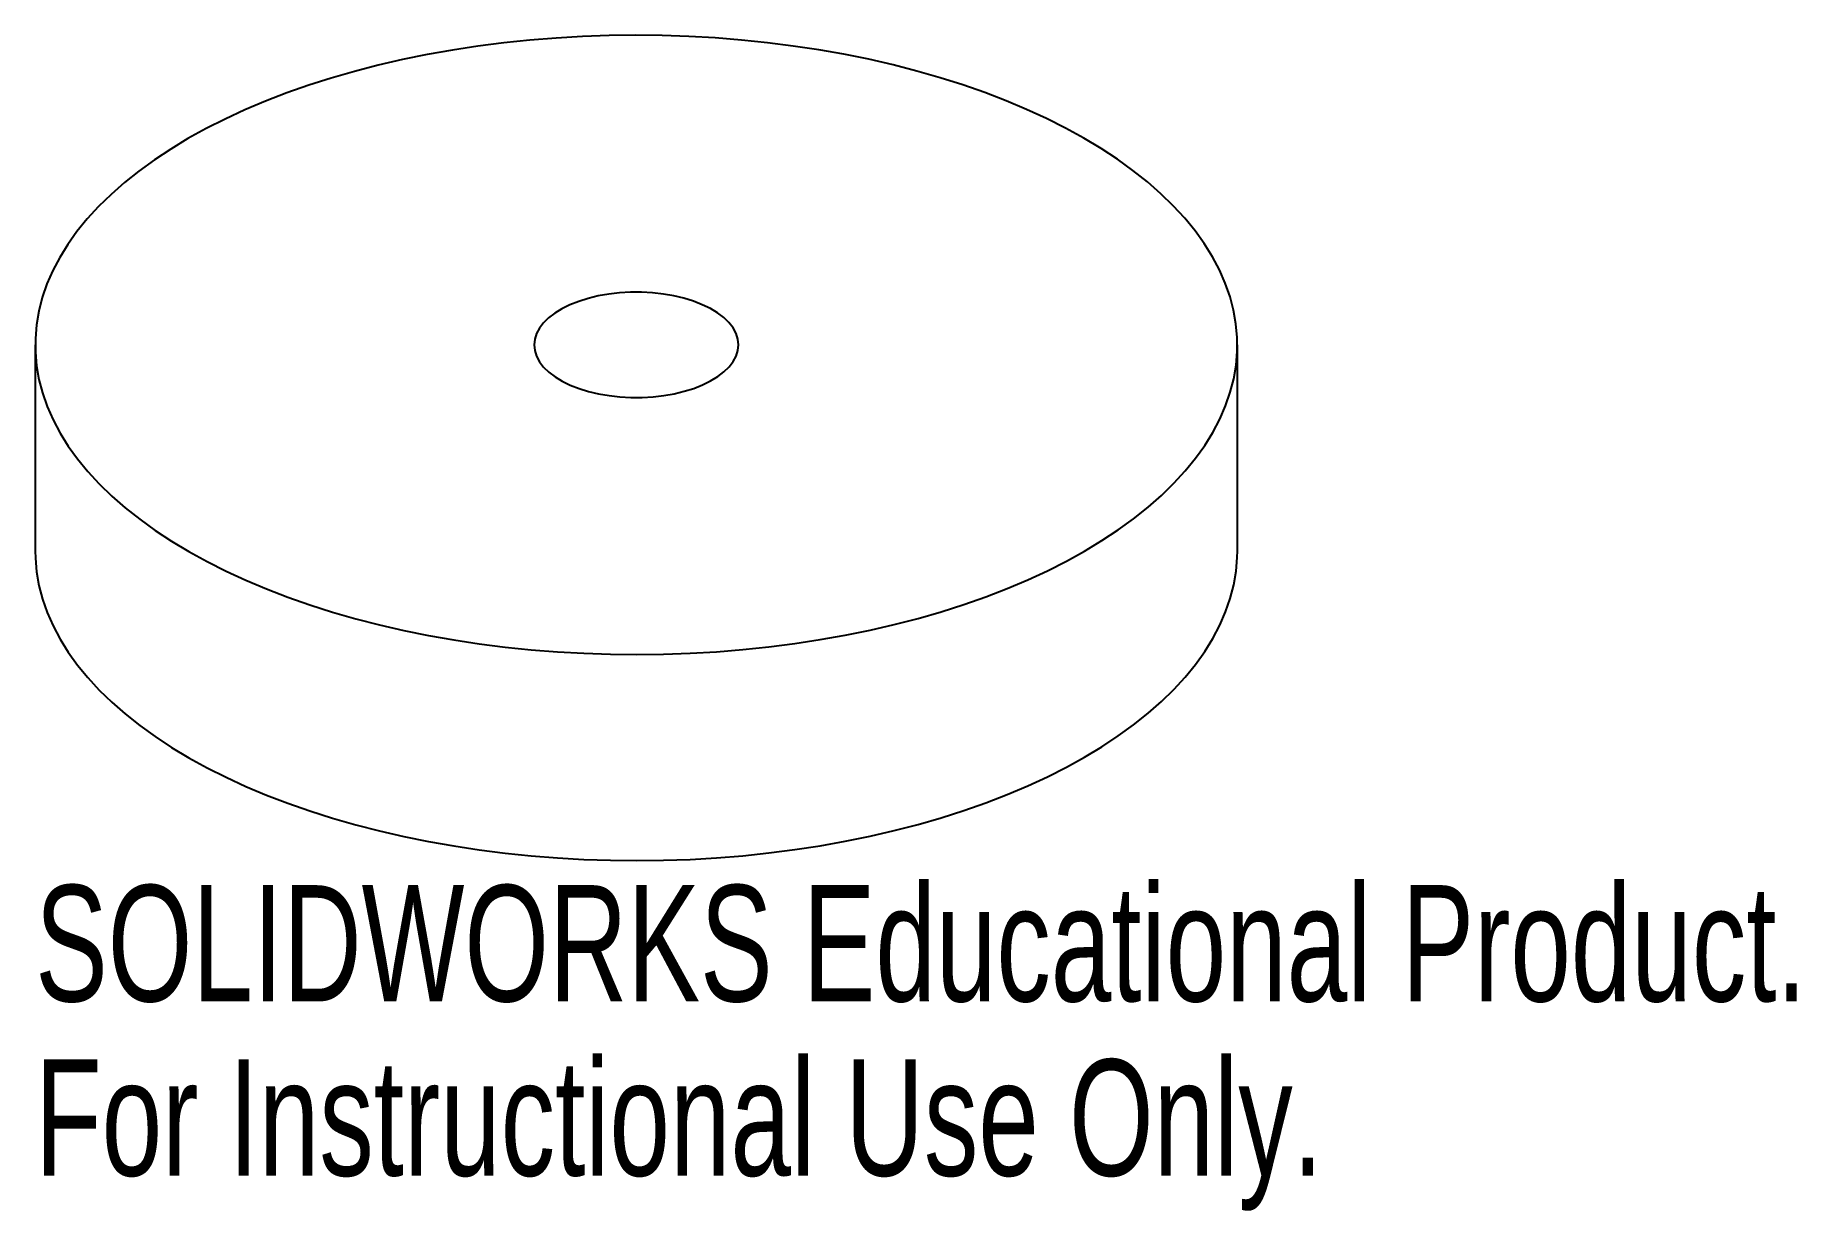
# Paper-space layout '_Trimetric' of a CAD drawing. Header units: millimetres. Extents: x -25 to 48.3, y -27.4 to 21.4.
import ezdxf

# ---------------------------------------------------------------- set-up
doc = ezdxf.new("R2010")
doc.units = ezdxf.units.MM
doc.styles.add('SLDTEXTSTYLE0', font='TXT', dxfattribs={"width": 0.7})

psp = doc.layouts.new('_Trimetric')

# ---------------------------------------------------------------- linework, layer by layer
at = {"color": 7, "linetype": 'Continuous', "lineweight": 25}
for p, q in [((-25, 8.572), (-25, 0)), ((25, 0), (25, 8.572))]:
    psp.add_line(p, q, dxfattribs=at)
at = {"color": 7, "linetype": 'Continuous', "lineweight": 25, "flags": 128}
for points in [[(-11.667, -2.816), (-10.678, -3.071), (-9.668, -3.303), (-8.638, -3.511), (-7.592, -3.696), (-6.531, -3.857), (-5.457, -3.994), (-4.373, -4.106), (-3.28, -4.193), (-2.18, -4.255), (-1.076, -4.292), (0.029, -4.304), (1.135, -4.291), (2.239, -4.253), (3.338, -4.189), (4.431, -4.1), (5.515, -3.987), (6.588, -3.849), (7.648, -3.687), (8.693, -3.501), (9.722, -3.291), (10.731, -3.058), (11.719, -2.802), (12.685, -2.524), (13.625, -2.224), (14.539, -1.903), (15.424, -1.561), (16.28, -1.2), (17.103, -0.82), (17.893, -0.421), (18.647, -0.004), (19.366, 0.429), (20.046, 0.878), (20.687, 1.342), (21.288, 1.82), (21.847, 2.312), (22.363, 2.816), (22.836, 3.331), (23.263, 3.856), (23.646, 4.391), (23.981, 4.934), (24.27, 5.484), (24.512, 6.04), (24.705, 6.601), (24.85, 7.165), (24.947, 7.733), (24.995, 8.302), (24.993, 8.872), (24.943, 9.441), (24.844, 10.008), (24.696, 10.573), (24.5, 11.133), (24.256, 11.689), (23.965, 12.239), (23.626, 12.781), (23.242, 13.315), (22.812, 13.84), (22.337, 14.354), (21.818, 14.858), (21.257, 15.349), (20.654, 15.826), (20.011, 16.29), (19.329, 16.738), (18.608, 17.17), (17.852, 17.586), (17.06, 17.984), (16.235, 18.363), (15.378, 18.723), (14.491, 19.064), (13.576, 19.384), (12.634, 19.682), (11.667, 19.959), (10.678, 20.214), (9.668, 20.446), (8.638, 20.655), (7.592, 20.84), (6.531, 21), (5.457, 21.137), (4.373, 21.249), (3.28, 21.336), (2.18, 21.399), (1.076, 21.436), (-0.029, 21.448), (-1.135, 21.434), (-2.239, 21.396), (-3.338, 21.332), (-4.431, 21.244), (-5.515, 21.13), (-6.588, 20.993), (-7.648, 20.83), (-8.693, 20.644), (-9.722, 20.434), (-10.731, 20.201), (-11.719, 19.945), (-12.685, 19.667), (-13.625, 19.367), (-14.539, 19.046), (-15.424, 18.705), (-16.28, 18.344), (-17.103, 17.963), (-17.893, 17.564), (-18.647, 17.148), (-19.366, 16.715), (-20.046, 16.265), (-20.687, 15.801), (-21.288, 15.323), (-21.847, 14.831), (-22.363, 14.327), (-22.836, 13.812), (-23.263, 13.287), (-23.646, 12.752), (-23.981, 12.21), (-24.27, 11.66), (-24.512, 11.104), (-24.705, 10.543), (-24.85, 9.978), (-24.947, 9.411), (-24.995, 8.841), (-24.993, 8.272), (-24.943, 7.703), (-24.844, 7.135), (-24.696, 6.571), (-24.5, 6.01), (-24.256, 5.454), (-23.965, 4.905), (-23.626, 4.362), (-23.242, 3.828), (-22.812, 3.303), (-22.337, 2.789), (-21.818, 2.286), (-21.257, 1.795), (-20.654, 1.317), (-20.011, 0.854), (-19.329, 0.405), (-18.608, -0.027), (-17.852, -0.443), (-17.06, -0.84), (-16.235, -1.22), (-15.378, -1.58), (-14.491, -1.921), (-13.576, -2.24), (-12.634, -2.539), (-11.667, -2.816)], [(-1.983, 6.636), (-1.565, 6.537), (-1.129, 6.461), (-0.679, 6.411), (-0.222, 6.386), (0.238, 6.386), (0.696, 6.412), (1.145, 6.464), (1.581, 6.54), (1.998, 6.64), (2.392, 6.762), (2.758, 6.906), (3.091, 7.069), (3.388, 7.25), (3.646, 7.447), (3.861, 7.656), (4.03, 7.877), (4.152, 8.105), (4.226, 8.339), (4.25, 8.576), (4.224, 8.813), (4.149, 9.046), (4.025, 9.275), (3.854, 9.495), (3.637, 9.704), (3.378, 9.9), (3.08, 10.08), (2.745, 10.243), (2.378, 10.386), (1.983, 10.508), (1.565, 10.607), (1.129, 10.682), (0.679, 10.732), (0.222, 10.758), (-0.238, 10.757), (-0.696, 10.731), (-1.145, 10.68), (-1.581, 10.604), (-1.998, 10.504), (-2.392, 10.381), (-2.758, 10.237), (-3.091, 10.074), (-3.388, 9.893), (-3.646, 9.697), (-3.861, 9.487), (-4.03, 9.267), (-4.152, 9.038), (-4.226, 8.804), (-4.25, 8.567), (-4.224, 8.331), (-4.149, 8.097), (-4.025, 7.869), (-3.854, 7.649), (-3.637, 7.44), (-3.378, 7.244), (-3.08, 7.063), (-2.745, 6.901), (-2.378, 6.758), (-1.983, 6.636)], [(-11.667, -11.388), (-10.678, -11.642), (-9.668, -11.874), (-8.638, -12.083), (-7.592, -12.268), (-6.531, -12.429), (-5.457, -12.565), (-4.373, -12.677), (-3.28, -12.765), (-2.18, -12.827), (-1.076, -12.864), (0.029, -12.876), (1.135, -12.863), (2.239, -12.824), (3.338, -12.761), (4.431, -12.672), (5.515, -12.559), (6.588, -12.421), (7.648, -12.259), (8.693, -12.072), (9.722, -11.863), (10.731, -11.629), (11.719, -11.374), (12.685, -11.095), (13.625, -10.796), (14.539, -10.475), (15.424, -10.133), (16.28, -9.772), (17.103, -9.391), (17.893, -8.993), (18.647, -8.576), (19.366, -8.143), (20.046, -7.694), (20.687, -7.23), (21.288, -6.751), (21.847, -6.26), (22.363, -5.756), (22.836, -5.241), (23.263, -4.715), (23.646, -4.181), (23.981, -3.638), (24.27, -3.088), (24.512, -2.532), (24.705, -1.971), (24.85, -1.406), (24.947, -0.839), (24.995, -0.27), (25, 0)], [(-25, 0), (-24.993, -0.3), (-24.943, -0.869), (-24.844, -1.436), (-24.696, -2.001), (-24.5, -2.562), (-24.256, -3.117), (-23.965, -3.667), (-23.626, -4.209), (-23.242, -4.743), (-22.812, -5.268), (-22.337, -5.783), (-21.818, -6.286), (-21.257, -6.777), (-20.654, -7.255), (-20.011, -7.718), (-19.329, -8.166), (-18.608, -8.599), (-17.852, -9.014), (-17.06, -9.412), (-16.235, -9.792), (-15.378, -10.152), (-14.491, -10.492), (-13.576, -10.812), (-12.634, -11.111), (-11.667, -11.388)]]:
    psp.add_lwpolyline(points, dxfattribs=at)

# ---------------------------------------------------------------- texts
at = {"color": 7, "linetype": 'Continuous', "char_height": 4.83362, "attachment_point": 1, "style": 'SLDTEXTSTYLE0'}
for s, insert in [('SOLIDWORKS Educational Product.', (-25, -13.896)), ('For Instructional Use Only.', (-25, -21.146))]:
    psp.add_mtext(s, dxfattribs=dict(at, insert=insert))

doc.saveas('drawing.dxf')
